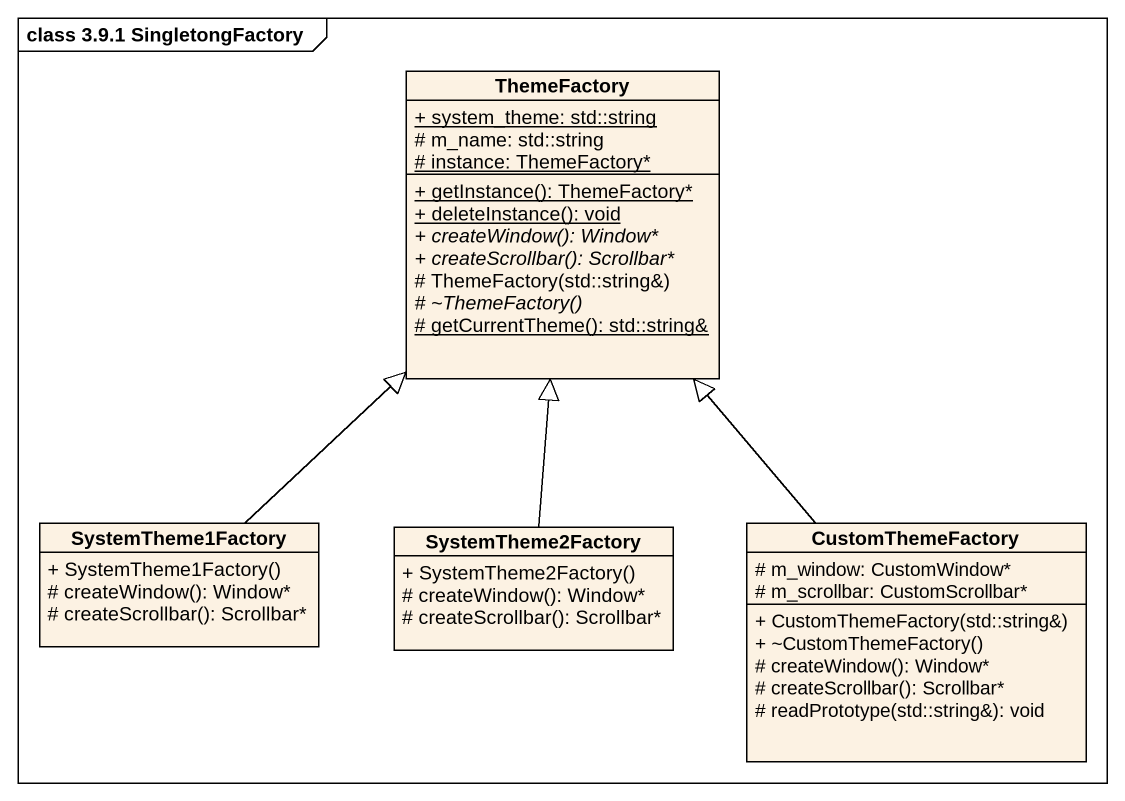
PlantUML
@startuml
mainframe class 3.9.1 SingletongFactory
hide circle
hide empty members
skinparam classAttributeIconSize 0
class ThemeFactory {
  {static} + system_theme: std::string
  # m_name: std::string
  {static} # instance: ThemeFactory*
  {static} + getInstance(): ThemeFactory*
  {static} + deleteInstance(): void
  {abstract} + createWindow(): Window*
  {abstract} + createScrollbar(): Scrollbar*
  # ThemeFactory(std::string&)
  {abstract} # ~ThemeFactory()
  {static} # getCurrentTheme(): std::string&
}
class SystemTheme1Factory {
  + SystemTheme1Factory()
  # createWindow(): Window*
  # createScrollbar(): Scrollbar*
}
class SystemTheme2Factory {
  + SystemTheme2Factory()
  # createWindow(): Window*
  # createScrollbar(): Scrollbar*
}
class CustomThemeFactory {
  # m_window: CustomWindow*
  # m_scrollbar: CustomScrollbar*
  + CustomThemeFactory(std::string&)
  + ~CustomThemeFactory()
  # createWindow(): Window*
  # createScrollbar(): Scrollbar*
  # readPrototype(std::string&): void
}
SystemTheme1Factory -up-|> ThemeFactory
SystemTheme2Factory -up-|> ThemeFactory
CustomThemeFactory -up-|> ThemeFactory
@enduml
